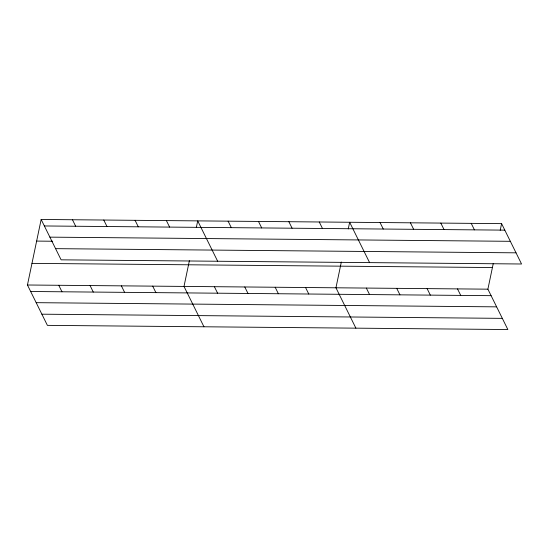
<?xml version="1.0" encoding="UTF-8"?>
<svg xmlns="http://www.w3.org/2000/svg" width="549" height="549" viewBox="0 0 549 549"><rect width="100%" height="100%" fill="white"/><g stroke="black" fill="none" stroke-linecap="round" stroke-linejoin="round"><path stroke-width="0.82" d="M493.283 263.417L487.896 289.172L507.846 329.537L47.399 325.365L27.45 285L41.154 219.463L501.601 223.635L521.55 264L61.104 259.828L41.154 219.463M189.384 260.665L184.004 286.413L203.953 326.779M196.316 227.54L197.709 220.883L217.658 261.249M341.334 262.038L335.947 287.793L355.896 328.158M348.258 228.912L349.651 222.263L369.601 262.628M500.208 230.292L501.601 223.635M44.366 225.962L504.812 230.141M49.89 237.141L510.337 241.313M36.632 241.086L52.711 241.237M55.579 248.656L516.026 252.828M31.972 263.369L492.419 267.541M27.45 285L487.896 289.172M30.662 291.498L491.108 295.671M36.186 302.671L496.632 306.85M41.875 314.186L502.321 318.358M471.214 223.361L474.425 229.859M440.82 223.086L444.031 229.585M457.509 288.898L460.721 295.396M410.432 222.812L413.644 229.31M427.115 288.623L430.327 295.122M380.045 222.537L383.257 229.036M396.728 288.342L399.94 294.847M366.341 288.067L369.552 294.566M319.264 221.981L322.476 228.487M288.877 221.707L292.089 228.212M305.56 287.518L308.771 294.017M258.483 221.432L261.695 227.931M275.173 287.244L278.384 293.742M228.096 221.158L231.307 227.657M244.779 286.969L247.99 293.468M214.391 286.688L217.603 293.193M166.395 220.602L169.607 227.101M135.081 220.314L138.3 226.812M152.691 286.132L155.902 292.631M103.775 220.032L106.986 226.531M121.384 285.851L124.596 292.349M72.461 219.744L75.68 226.25M90.07 285.562L93.282 292.068M58.764 285.281L61.975 291.78"/></g></svg>
